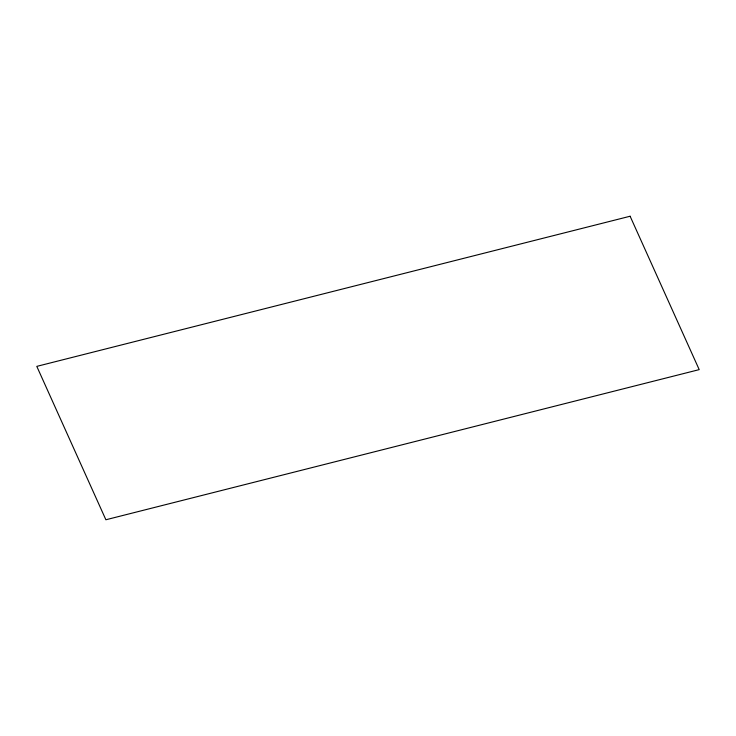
<?xml version="1.0" encoding="UTF-8"?>
<svg xmlns="http://www.w3.org/2000/svg" width="736" height="736" viewBox="0 0 736 736"><rect width="100%" height="100%" fill="white"/><g stroke="black" fill="none" stroke-linecap="round" stroke-linejoin="round"><path stroke-width="1.1" d="M630.117 216.237L36.8 366.372L105.883 519.763L699.2 369.628L630.117 216.237"/></g></svg>
